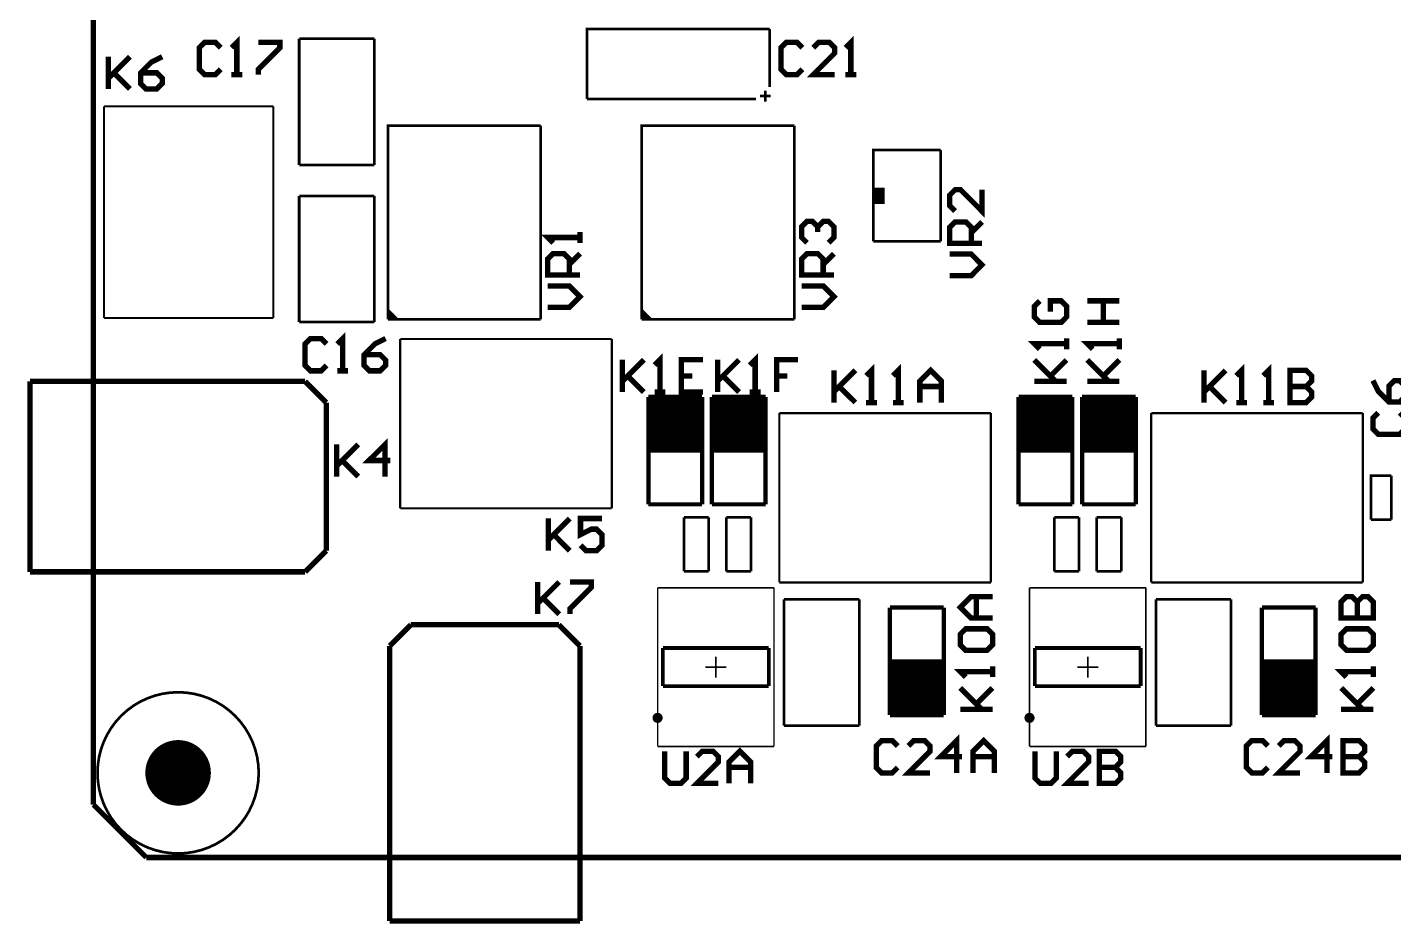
# Model space of a CAD drawing. Extents: x -0.12 to 3.94, y -0.12 to 3.94.
# Drawn here: x -0.123 to 2.42, y -0.123 to 1.545 of the extents above; entities that cross this region are included whole.
import ezdxf

# ---------------------------------------------------------------- set-up
doc = ezdxf.new("R2010")
doc.units = 0
doc.layers.get('0').update_dxf_attribs({"linetype": 'CONTINUOUS'})
for name, color, linetype in [('gm15', 1, 'CONTINUOUS'), ('gto', 4, 'CONTINUOUS'), ('txt', 8, 'CONTINUOUS')]:
    doc.layers.add(name, color=color, linetype=linetype)

# ---------------------------------------------------------------- blocks, each defined once
blk = doc.blocks.new('D107')
at = {"const_width": 0.03}
blk.add_lwpolyline([(-0.00985, 0), (0.00985, 0)], dxfattribs=at)
blk = doc.blocks.new('D109')
at = {"const_width": 0.0996}
blk.add_lwpolyline([(-0.05, 0), (0.05, 0)], dxfattribs=at)
blk = doc.blocks.new('D9508')
at = {"const_width": 0.061}
blk.add_lwpolyline([(-0.0305, 0, 1), (0.0305, 0, 1)], format="xyb", close=True, dxfattribs=at)

msp = doc.modelspace()

# ---------------------------------------------------------------- linework, layer by layer
at = {"layer": 'gm15', "color": 1}
for points, const_width in [([(0, 0.0984), (0, 3.8386)], 0.01), ([(0, 0.0984), (0, 3.8386)], 0.01), ([(1.05, 0.502), (1.2665, 0.502)], 0.003), ([(1.05, 0.2067), (1.05, 0.502)], 0.003), ([(1.2665, 0.2067), (1.2665, 0.502)], 0.003), ([(1.7421, 0.502), (1.9587, 0.502)], 0.003), ([(1.7421, 0.2067), (1.7421, 0.502)], 0.003), ([(1.9587, 0.2067), (1.9587, 0.502)], 0.003), ([(1.1583, 0.3346), (1.1583, 0.374)], 0.003), ([(1.8504, 0.3346), (1.8504, 0.374)], 0.003), ([(1.1386, 0.3543), (1.178, 0.3543)], 0.003), ([(1.8307, 0.3543), (1.8701, 0.3543)], 0.003), ([(1.05, 0.2067), (1.2665, 0.2067)], 0.003), ([(1.7421, 0.2067), (1.9587, 0.2067)], 0.003), ([(0, 0.0984), (0.0984, 0)], 0.01), ([(0, 0.0984), (0.0984, 0)], 0.01), ([(0.0984, 0), (3.8386, 0)], 0.01), ([(0.0984, 0), (3.8386, 0)], 0.01)]:
    msp.add_lwpolyline(points, dxfattribs=dict(at, const_width=const_width))
at = {"layer": 'gto', "color": 4}
for points, const_width in [([(0.2568, 1.4567), (0.2768, 1.4567), (0.2668, 1.4567), (0.2668, 1.5167), (0.2568, 1.5067)], 0.01), ([(0.3828, 1.5236), (0.5228, 1.5236)], 0.005), ([(0.3828, 1.2886), (0.3828, 1.5236)], 0.005), ([(0.5228, 1.2886), (0.5228, 1.5236)], 0.005), ([(0.9182, 1.4114), (0.9182, 1.5414), (1.2582, 1.5414)], 0.005), ([(1.2582, 1.4334), (1.2582, 1.5414)], 0.005), ([(1.3995, 1.4567), (1.4195, 1.4567), (1.4095, 1.4567), (1.4095, 1.5167), (1.3995, 1.5067)], 0.01), ([(0.2368, 1.5067), (0.2268, 1.5167), (0.2068, 1.5167), (0.1969, 1.5067), (0.1969, 1.4667), (0.2068, 1.4567), (0.2268, 1.4567), (0.2368, 1.4667)], 0.01), ([(0.3068, 1.5167), (0.3468, 1.5167), (0.3468, 1.5067), (0.3068, 1.4667), (0.3068, 1.4567)], 0.01), ([(1.3195, 1.5067), (1.3095, 1.5167), (1.2895, 1.5167), (1.2795, 1.5067), (1.2795, 1.4667), (1.2895, 1.4567), (1.3095, 1.4567), (1.3195, 1.4667)], 0.01), ([(1.3795, 1.4567), (1.3395, 1.4567), (1.3795, 1.4967), (1.3795, 1.5067), (1.3695, 1.5167), (1.3495, 1.5167), (1.3395, 1.5067)], 0.01), ([(0.0279, 1.49), (0.0279, 1.43), (0.0279, 1.45), (0.0679, 1.49), (0.0379, 1.46), (0.0679, 1.43)], 0.01), ([(0.1279, 1.49), (0.1079, 1.48), (0.0879, 1.46), (0.0879, 1.44), (0.0979, 1.43), (0.1179, 1.43), (0.1279, 1.44), (0.1279, 1.45), (0.1179, 1.46), (0.0879, 1.46)], 0.01), ([(1.2502, 1.4066), (1.2502, 1.4266)], 0.005), ([(0.0197, 1.3976), (0.3346, 1.3976)], 0.004), ([(0.0197, 1.0039), (0.0197, 1.3976)], 0.004), ([(0.3346, 1.0039), (0.3346, 1.3976)], 0.004), ([(0.9182, 1.4114), (1.2332, 1.4114)], 0.005), ([(1.2402, 1.4166), (1.2602, 1.4166)], 0.005), ([(0.548, 1.0014), (0.548, 1.3614), (0.691, 1.3614)], 0.005), ([(0.689, 1.3614), (0.832, 1.3614)], 0.005), ([(0.832, 1.0014), (0.832, 1.3614)], 0.005), ([(1.0204, 1.0014), (1.0204, 1.3614), (1.1634, 1.3614)], 0.005), ([(1.1614, 1.3614), (1.3044, 1.3614)], 0.005), ([(1.3044, 1.0014), (1.3044, 1.3614)], 0.005), ([(1.4514, 1.1462), (1.4514, 1.3162), (1.5764, 1.3162)], 0.005), ([(1.5764, 1.1462), (1.5764, 1.3162)], 0.005), ([(0.3828, 1.2886), (0.5228, 1.2886)], 0.005), ([(1.6535, 1.2426), (1.6535, 1.2026), (1.6136, 1.2426), (1.6036, 1.2426), (1.5936, 1.2326), (1.5936, 1.2126), (1.6036, 1.2026)], 0.01), ([(0.3828, 1.2311), (0.5228, 1.2311)], 0.005), ([(0.3828, 0.9961), (0.3828, 1.2311)], 0.005), ([(0.5228, 0.9961), (0.5228, 1.2311)], 0.005), ([(1.328, 1.1436), (1.318, 1.1536), (1.318, 1.1736), (1.328, 1.1836), (1.338, 1.1836), (1.348, 1.1736), (1.348, 1.1636), (1.348, 1.1736), (1.358, 1.1836), (1.368, 1.1836), (1.378, 1.1736), (1.378, 1.1536), (1.368, 1.1436)], 0.01), ([(1.6535, 1.1427), (1.5936, 1.1427), (1.5936, 1.1726), (1.6036, 1.1826), (1.6236, 1.1826), (1.6336, 1.1726), (1.6336, 1.1427)], 0.01), ([(1.6336, 1.1627), (1.6535, 1.1826)], 0.01), ([(0.9055, 1.1436), (0.9055, 1.1636), (0.9055, 1.1536), (0.8455, 1.1536), (0.8555, 1.1436)], 0.01), ([(1.4514, 1.1602), (1.4514, 1.1622)], 0.005), ([(1.4514, 1.1462), (1.4514, 1.1612)], 0.005), ([(1.4514, 1.1462), (1.5764, 1.1462)], 0.005), ([(1.4514, 1.1462), (1.4614, 1.1462)], 0.005), ([(1.4644, 1.1462), (1.4654, 1.1462)], 0.005), ([(0.9055, 1.0836), (0.8455, 1.0836), (0.8455, 1.1136), (0.8555, 1.1236), (0.8755, 1.1236), (0.8855, 1.1136), (0.8855, 1.0836)], 0.01), ([(0.8855, 1.1036), (0.9055, 1.1236)], 0.01), ([(1.378, 1.0836), (1.318, 1.0836), (1.318, 1.1136), (1.328, 1.1236), (1.348, 1.1236), (1.358, 1.1136), (1.358, 1.0836)], 0.01), ([(1.358, 1.1036), (1.378, 1.1236)], 0.01), ([(1.5936, 1.0827), (1.6336, 1.0827), (1.6535, 1.1027), (1.6336, 1.1227), (1.5936, 1.1227)], 0.01), ([(0.8455, 1.0236), (0.8855, 1.0236), (0.9055, 1.0436), (0.8855, 1.0636), (0.8455, 1.0636)], 0.01), ([(1.318, 1.0236), (1.358, 1.0236), (1.378, 1.0436), (1.358, 1.0636), (1.318, 1.0636)], 0.01), ([(0.548, 1.0184), (0.564, 1.0024)], 0.005), ([(1.0204, 1.0184), (1.0364, 1.0024)], 0.005), ([(1.761, 1.0358), (1.751, 1.0258), (1.751, 1.0058), (1.761, 0.9958), (1.801, 0.9958), (1.811, 1.0058), (1.811, 1.0258), (1.801, 1.0358), (1.781, 1.0358), (1.781, 1.0158)], 0.01), ([(1.8495, 0.9958), (1.9094, 0.9958), (1.8795, 0.9958), (1.8795, 1.0358), (1.8495, 1.0358), (1.9094, 1.0358)], 0.01), ([(0.0197, 1.0039), (0.3346, 1.0039)], 0.004), ([(0.3828, 0.9961), (0.5228, 0.9961)], 0.005), ([(0.548, 1.0134), (0.559, 1.0024)], 0.005), ([(0.548, 1.0084), (0.548, 1.0134)], 0.005), ([(0.548, 1.0084), (0.554, 1.0024), (0.555, 1.0024)], 0.005), ([(0.548, 1.0014), (0.69, 1.0014)], 0.005), ([(0.559, 1.0024), (0.56, 1.0024)], 0.005), ([(0.56, 1.0024), (0.564, 1.0024)], 0.005), ([(0.69, 1.0014), (0.832, 1.0014)], 0.005), ([(0.69, 1.0004), (0.69, 1.0014)], 0.005), ([(0.69, 1.0004), (0.69, 1.0014)], 0.005), ([(1.0204, 1.0134), (1.0314, 1.0024)], 0.005), ([(1.0204, 1.0084), (1.0204, 1.0134)], 0.005), ([(1.0204, 1.0084), (1.0264, 1.0024), (1.0274, 1.0024)], 0.005), ([(1.0204, 1.0014), (1.1624, 1.0014)], 0.005), ([(1.0314, 1.0024), (1.0324, 1.0024)], 0.005), ([(1.0324, 1.0024), (1.0364, 1.0024)], 0.005), ([(1.1624, 1.0014), (1.3044, 1.0014)], 0.005), ([(1.1624, 1.0004), (1.1624, 1.0014)], 0.005), ([(1.1624, 1.0004), (1.1624, 1.0014)], 0.005), ([(0.4337, 0.9555), (0.4237, 0.9655), (0.4037, 0.9655), (0.3937, 0.9555), (0.3937, 0.9155), (0.4037, 0.9055), (0.4237, 0.9055), (0.4337, 0.9155)], 0.01), ([(0.4537, 0.9055), (0.4737, 0.9055), (0.4637, 0.9055), (0.4637, 0.9655), (0.4537, 0.9555)], 0.01), ([(0.5437, 0.9655), (0.5237, 0.9555), (0.5037, 0.9355), (0.5037, 0.9155), (0.5137, 0.9055), (0.5337, 0.9055), (0.5437, 0.9155), (0.5437, 0.9255), (0.5337, 0.9355), (0.5037, 0.9355)], 0.01), ([(0.5709, 0.6496), (0.5709, 0.9646)], 0.004), ([(0.5709, 0.9646), (0.9646, 0.9646)], 0.004), ([(0.9646, 0.6496), (0.9646, 0.9646)], 0.004), ([(1.811, 0.9458), (1.811, 0.9658), (1.811, 0.9558), (1.751, 0.9558), (1.761, 0.9458)], 0.01), ([(1.9094, 0.9458), (1.9094, 0.9658), (1.9094, 0.9558), (1.8495, 0.9558), (1.8595, 0.9458)], 0.01), ([(0.9843, 0.9261), (0.9843, 0.8661), (0.9843, 0.8861), (1.0242, 0.9261), (0.9942, 0.8961), (1.0242, 0.8661)], 0.01), ([(1.0442, 0.8661), (1.0642, 0.8661), (1.0542, 0.8661), (1.0542, 0.9261), (1.0442, 0.9161)], 0.01), ([(1.1342, 0.9261), (1.0942, 0.9261), (1.0942, 0.8661), (1.1342, 0.8661)], 0.01), ([(1.1614, 0.9261), (1.1614, 0.8661), (1.1614, 0.8861), (1.2014, 0.9261), (1.1714, 0.8961), (1.2014, 0.8661)], 0.01), ([(1.2214, 0.8661), (1.2414, 0.8661), (1.2314, 0.8661), (1.2314, 0.9261), (1.2214, 0.9161)], 0.01), ([(1.3114, 0.9261), (1.2714, 0.9261), (1.2714, 0.8961), (1.2914, 0.8961), (1.2714, 0.8961), (1.2714, 0.8661)], 0.01), ([(1.4379, 0.8465), (1.4579, 0.8465), (1.4479, 0.8465), (1.4479, 0.9064), (1.4379, 0.8964)], 0.01), ([(1.4879, 0.8465), (1.5079, 0.8465), (1.4979, 0.8465), (1.4979, 0.9064), (1.4879, 0.8964)], 0.01), ([(1.751, 0.8858), (1.811, 0.8858), (1.791, 0.8858), (1.751, 0.9258), (1.781, 0.8958), (1.811, 0.9258)], 0.01), ([(1.8495, 0.8858), (1.9094, 0.8858), (1.8895, 0.8858), (1.8495, 0.9258), (1.8795, 0.8958), (1.9094, 0.9258)], 0.01), ([(2.1269, 0.8465), (2.1469, 0.8465), (2.1369, 0.8465), (2.1369, 0.9064), (2.1269, 0.8964)], 0.01), ([(2.1769, 0.8465), (2.1969, 0.8465), (2.1869, 0.8465), (2.1869, 0.9064), (2.1769, 0.8964)], 0.01), ([(-0.1181, 0.8858), (0.3937, 0.8858)], 0.01), ([(-0.1181, 0.5315), (-0.1181, 0.8858)], 0.01), ([(0.3937, 0.8858), (0.4331, 0.8465)], 0.01), ([(1.0942, 0.8961), (1.1142, 0.8961)], 0.01), ([(1.378, 0.9064), (1.378, 0.8465), (1.378, 0.8665), (1.4179, 0.9064), (1.3879, 0.8764), (1.4179, 0.8465)], 0.01), ([(1.5379, 0.8465), (1.5379, 0.8864), (1.5579, 0.9064), (1.5779, 0.8864), (1.5779, 0.8465), (1.5779, 0.8764), (1.5379, 0.8764)], 0.01), ([(2.0669, 0.9064), (2.0669, 0.8465), (2.0669, 0.8665), (2.1069, 0.9064), (2.0769, 0.8764), (2.1069, 0.8465)], 0.01), ([(2.2269, 0.9064), (2.2269, 0.8465), (2.2569, 0.8465), (2.2669, 0.8565), (2.2669, 0.8665), (2.2569, 0.8764), (2.2269, 0.8764), (2.2569, 0.8764), (2.2669, 0.8864), (2.2669, 0.8964), (2.2569, 0.9064), (2.2269, 0.9064)], 0.01), ([(2.381, 0.8874), (2.391, 0.8674), (2.411, 0.8474), (2.4309, 0.8474), (2.4409, 0.8574), (2.4409, 0.8774), (2.4309, 0.8874), (2.421, 0.8874), (2.411, 0.8774), (2.411, 0.8474)], 0.01), ([(0.4331, 0.5709), (0.4331, 0.8465)], 0.01), ([(1.0327, 0.8571), (1.1327, 0.8571)], 0.008), ([(1.0327, 0.6571), (1.0327, 0.8571)], 0.008), ([(1.1327, 0.6571), (1.1327, 0.8571)], 0.008), ([(1.1508, 0.8571), (1.2508, 0.8571)], 0.008), ([(1.1508, 0.6571), (1.1508, 0.8571)], 0.008), ([(1.2508, 0.6571), (1.2508, 0.8571)], 0.008), ([(1.7217, 0.8571), (1.8217, 0.8571)], 0.008), ([(1.7217, 0.6571), (1.7217, 0.8571)], 0.008), ([(1.8217, 0.6571), (1.8217, 0.8571)], 0.008), ([(1.8398, 0.8571), (1.9398, 0.8571)], 0.008), ([(1.8398, 0.6571), (1.8398, 0.8571)], 0.008), ([(1.9398, 0.6571), (1.9398, 0.8571)], 0.008), ([(1.2764, 0.8268), (1.6701, 0.8268)], 0.004), ([(1.2764, 0.5118), (1.2764, 0.8268)], 0.004), ([(1.6701, 0.5118), (1.6701, 0.8268)], 0.004), ([(1.9685, 0.8268), (2.3622, 0.8268)], 0.004), ([(1.9685, 0.5118), (1.9685, 0.8268)], 0.004), ([(2.3622, 0.5118), (2.3622, 0.8268)], 0.004), ([(2.391, 0.8274), (2.381, 0.8174), (2.381, 0.7974), (2.391, 0.7874), (2.4309, 0.7874), (2.4409, 0.7974), (2.4409, 0.8174), (2.4309, 0.8274)], 0.01), ([(0.4528, 0.7686), (0.4528, 0.7087), (0.4528, 0.7287), (0.4927, 0.7686), (0.4628, 0.7387), (0.4927, 0.7087)], 0.01), ([(0.5427, 0.7087), (0.5427, 0.7686), (0.5127, 0.7387), (0.5527, 0.7387)], 0.01), ([(1.0327, 0.7571), (1.1327, 0.7571)], 0.008), ([(1.1508, 0.7571), (1.2508, 0.7571)], 0.008), ([(1.7217, 0.7571), (1.8217, 0.7571)], 0.008), ([(1.8398, 0.7571), (1.9398, 0.7571)], 0.008), ([(2.3776, 0.6286), (2.3776, 0.7106), (2.4156, 0.7106)], 0.005), ([(2.4156, 0.6286), (2.4156, 0.7106)], 0.005), ([(0.5709, 0.6496), (0.9646, 0.6496)], 0.004), ([(0.8465, 0.6308), (0.8465, 0.5709), (0.8465, 0.5909), (0.8864, 0.6308), (0.8565, 0.6009), (0.8864, 0.5709)], 0.01), ([(0.9464, 0.6308), (0.9064, 0.6308), (0.9064, 0.6009), (0.9264, 0.6109), (0.9364, 0.6109), (0.9464, 0.6009), (0.9464, 0.5809), (0.9364, 0.5709), (0.9164, 0.5709), (0.9064, 0.5809)], 0.01), ([(1.0327, 0.6571), (1.1327, 0.6571)], 0.008), ([(1.099, 0.6332), (1.145, 0.6332)], 0.005), ([(1.099, 0.5322), (1.099, 0.6332)], 0.005), ([(1.145, 0.5322), (1.145, 0.6332)], 0.005), ([(1.1508, 0.6571), (1.2508, 0.6571)], 0.008), ([(1.1778, 0.6332), (1.2238, 0.6332)], 0.005), ([(1.1778, 0.5322), (1.1778, 0.6332)], 0.005), ([(1.2238, 0.5322), (1.2238, 0.6332)], 0.005), ([(1.7217, 0.6571), (1.8217, 0.6571)], 0.008), ([(1.788, 0.6332), (1.834, 0.6332)], 0.005), ([(1.788, 0.5322), (1.788, 0.6332)], 0.005), ([(1.834, 0.5322), (1.834, 0.6332)], 0.005), ([(1.8398, 0.6571), (1.9398, 0.6571)], 0.008), ([(1.8668, 0.6332), (1.9128, 0.6332)], 0.005), ([(1.8668, 0.5322), (1.8668, 0.6332)], 0.005), ([(1.9128, 0.5322), (1.9128, 0.6332)], 0.005), ([(2.3776, 0.6286), (2.4156, 0.6286)], 0.005), ([(0.3937, 0.5315), (0.4331, 0.5709)], 0.01), ([(-0.1181, 0.5315), (0.3937, 0.5315)], 0.01), ([(1.099, 0.5322), (1.145, 0.5322)], 0.005), ([(1.1778, 0.5322), (1.2238, 0.5322)], 0.005), ([(1.788, 0.5322), (1.834, 0.5322)], 0.005), ([(1.8668, 0.5322), (1.9128, 0.5322)], 0.005), ([(0.8268, 0.5127), (0.8268, 0.4528), (0.8268, 0.4727), (0.8668, 0.5127), (0.8368, 0.4827), (0.8668, 0.4528)], 0.01), ([(0.8868, 0.5127), (0.9267, 0.5127), (0.9267, 0.5027), (0.8868, 0.4628), (0.8868, 0.4528)], 0.01), ([(1.2764, 0.5118), (1.6701, 0.5118)], 0.004), ([(1.9685, 0.5118), (2.3622, 0.5118)], 0.004), ([(1.6732, 0.4455), (1.6332, 0.4455), (1.6132, 0.4655), (1.6332, 0.4855), (1.6732, 0.4855), (1.6432, 0.4855), (1.6432, 0.4455)], 0.01), ([(2.3219, 0.4455), (2.3819, 0.4455), (2.3819, 0.4755), (2.3719, 0.4855), (2.3619, 0.4855), (2.3519, 0.4755), (2.3519, 0.4455), (2.3519, 0.4755), (2.3419, 0.4855), (2.3319, 0.4855), (2.3219, 0.4755), (2.3219, 0.4455)], 0.01), ([(1.2851, 0.2453), (1.2851, 0.4803)], 0.005), ([(1.2851, 0.4803), (1.4251, 0.4803)], 0.005), ([(1.4251, 0.2453), (1.4251, 0.4803)], 0.005), ([(1.4823, 0.465), (1.5823, 0.465)], 0.008), ([(1.4823, 0.265), (1.4823, 0.465)], 0.008), ([(1.5823, 0.265), (1.5823, 0.465)], 0.008), ([(1.9772, 0.2453), (1.9772, 0.4803)], 0.005), ([(1.9772, 0.4803), (2.1172, 0.4803)], 0.005), ([(2.1172, 0.2453), (2.1172, 0.4803)], 0.005), ([(2.1744, 0.465), (2.2744, 0.465)], 0.008), ([(2.1744, 0.265), (2.1744, 0.465)], 0.008), ([(2.2744, 0.265), (2.2744, 0.465)], 0.008), ([(0.5512, 0.3937), (0.5906, 0.4331)], 0.01), ([(0.5906, 0.4331), (0.8661, 0.4331)], 0.01), ([(0.8661, 0.4331), (0.9055, 0.3937)], 0.01), ([(1.6232, 0.3856), (1.6132, 0.3956), (1.6132, 0.4155), (1.6232, 0.4255), (1.6632, 0.4255), (1.6732, 0.4155), (1.6732, 0.3956), (1.6632, 0.3856), (1.6232, 0.3856)], 0.01), ([(2.3319, 0.3856), (2.3219, 0.3956), (2.3219, 0.4155), (2.3319, 0.4255), (2.3719, 0.4255), (2.3819, 0.4155), (2.3819, 0.3956), (2.3719, 0.3856), (2.3319, 0.3856)], 0.01), ([(0.5512, -0.1181), (0.5512, 0.3937)], 0.01), ([(0.9055, -0.1181), (0.9055, 0.3937)], 0.01), ([(1.0598, 0.3898), (1.2567, 0.3898)], 0.007), ([(1.0598, 0.3189), (1.0598, 0.3898)], 0.007), ([(1.2567, 0.3189), (1.2567, 0.3898)], 0.007), ([(1.752, 0.3898), (1.9488, 0.3898)], 0.007), ([(1.752, 0.3189), (1.752, 0.3898)], 0.007), ([(1.9488, 0.3189), (1.9488, 0.3898)], 0.007), ([(1.4823, 0.365), (1.5823, 0.365)], 0.008), ([(1.6732, 0.3356), (1.6732, 0.3556), (1.6732, 0.3456), (1.6132, 0.3456), (1.6232, 0.3356)], 0.01), ([(2.1744, 0.365), (2.2744, 0.365)], 0.008), ([(2.3819, 0.3356), (2.3819, 0.3556), (2.3819, 0.3456), (2.3219, 0.3456), (2.3319, 0.3356)], 0.01), ([(1.0598, 0.3189), (1.2567, 0.3189)], 0.007), ([(1.6132, 0.2756), (1.6732, 0.2756), (1.6532, 0.2756), (1.6132, 0.3156), (1.6432, 0.2856), (1.6732, 0.3156)], 0.01), ([(1.752, 0.3189), (1.9488, 0.3189)], 0.007), ([(2.3219, 0.2756), (2.3819, 0.2756), (2.3619, 0.2756), (2.3219, 0.3156), (2.3519, 0.2856), (2.3819, 0.3156)], 0.01), ([(1.4823, 0.265), (1.5823, 0.265)], 0.008), ([(2.1744, 0.265), (2.2744, 0.265)], 0.008), ([(1.2851, 0.2453), (1.4251, 0.2453)], 0.005), ([(1.6066, 0.1575), (1.6066, 0.2175), (1.5767, 0.1875), (1.6166, 0.1875)], 0.01), ([(1.9772, 0.2453), (2.1172, 0.2453)], 0.005), ([(2.2956, 0.1575), (2.2956, 0.2175), (2.2656, 0.1875), (2.3056, 0.1875)], 0.01), ([(1.183, 0.1378), (1.183, 0.1778), (1.2029, 0.1978), (1.2229, 0.1778), (1.2229, 0.1378), (1.2229, 0.1678), (1.183, 0.1678)], 0.01), ([(1.4967, 0.2075), (1.4867, 0.2175), (1.4667, 0.2175), (1.4567, 0.2075), (1.4567, 0.1675), (1.4667, 0.1575), (1.4867, 0.1575), (1.4967, 0.1675)], 0.01), ([(1.5567, 0.1575), (1.5167, 0.1575), (1.5567, 0.1975), (1.5567, 0.2075), (1.5467, 0.2175), (1.5267, 0.2175), (1.5167, 0.2075)], 0.01), ([(1.6366, 0.1575), (1.6366, 0.1975), (1.6566, 0.2175), (1.6766, 0.1975), (1.6766, 0.1575), (1.6766, 0.1875), (1.6366, 0.1875)], 0.01), ([(2.1857, 0.2075), (2.1757, 0.2175), (2.1557, 0.2175), (2.1457, 0.2075), (2.1457, 0.1675), (2.1557, 0.1575), (2.1757, 0.1575), (2.1857, 0.1675)], 0.01), ([(2.2456, 0.1575), (2.2057, 0.1575), (2.2456, 0.1975), (2.2456, 0.2075), (2.2356, 0.2175), (2.2156, 0.2175), (2.2057, 0.2075)], 0.01), ([(2.3256, 0.2175), (2.3256, 0.1575), (2.3556, 0.1575), (2.3656, 0.1675), (2.3656, 0.1775), (2.3556, 0.1875), (2.3256, 0.1875), (2.3556, 0.1875), (2.3656, 0.1975), (2.3656, 0.2075), (2.3556, 0.2175), (2.3256, 0.2175)], 0.01), ([(1.063, 0.1978), (1.063, 0.1478), (1.073, 0.1378), (1.093, 0.1378), (1.103, 0.1478), (1.103, 0.1978)], 0.01), ([(1.163, 0.1378), (1.123, 0.1378), (1.163, 0.1778), (1.163, 0.1878), (1.153, 0.1978), (1.133, 0.1978), (1.123, 0.1878)], 0.01), ([(1.752, 0.1978), (1.752, 0.1478), (1.762, 0.1378), (1.782, 0.1378), (1.792, 0.1478), (1.792, 0.1978)], 0.01), ([(1.8519, 0.1378), (1.8119, 0.1378), (1.8519, 0.1778), (1.8519, 0.1878), (1.8419, 0.1978), (1.8219, 0.1978), (1.8119, 0.1878)], 0.01), ([(1.8719, 0.1978), (1.8719, 0.1378), (1.9019, 0.1378), (1.9119, 0.1478), (1.9119, 0.1578), (1.9019, 0.1678), (1.8719, 0.1678), (1.9019, 0.1678), (1.9119, 0.1778), (1.9119, 0.1878), (1.9019, 0.1978), (1.8719, 0.1978)], 0.01), ([(0.5512, -0.1181), (0.9055, -0.1181)], 0.01)]:
    msp.add_lwpolyline(points, dxfattribs=dict(at, const_width=const_width))
for points, const_width in [([(0.3075, 0.1575), (0.3075, 0.1575), (0.3075, 0.1575, 1), (0.0075, 0.1575), (0.0075, 0.1575), (0.0075, 0.1575, 1), (0.3075, 0.1575), (0.3075, 0.1575)], 0.005), ([(1.0547, 0.2598), (1.0547, 0.2598), (1.0547, 0.2598, 1), (1.0449, 0.2598), (1.0449, 0.2598), (1.0449, 0.2598, 1), (1.0547, 0.2598), (1.0547, 0.2598)], 0.009), ([(1.7469, 0.2598), (1.7469, 0.2598), (1.7469, 0.2598, 1), (1.7371, 0.2598), (1.7371, 0.2598), (1.7371, 0.2598, 1), (1.7469, 0.2598), (1.7469, 0.2598)], 0.009)]:
    msp.add_lwpolyline(points, format="xyb", dxfattribs=dict(at, const_width=const_width))

# ---------------------------------------------------------------- block references
at = {"layer": 'gto'}
for name, p in [('D107', (1.4626, 1.2311)), ('D109', (1.0827, 0.8073)), ('D109', (1.2008, 0.8073)), ('D109', (1.7717, 0.8073)), ('D109', (1.8898, 0.8073)), ('D109', (1.5323, 0.3148)), ('D109', (2.2244, 0.3148))]:
    msp.add_blockref(name, p, dxfattribs=at)
at = {"layer": 'txt'}
msp.add_blockref('D9508', (0.1575, 0.1575), dxfattribs=at)

doc.saveas('drawing.dxf')
